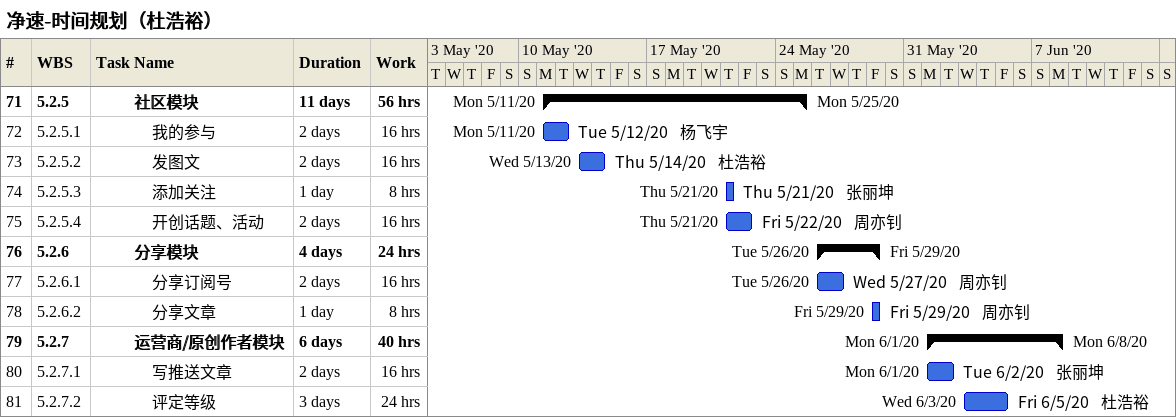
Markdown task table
净速-时间规划（杜浩裕）

| ID | WBS | Task | Duration | Start | Finish | Resources | Work (h) |
|---|---|---|---|---|---|---|---|
| 71 | 5.2.5 | **社区模块** | 11d | 2020-05-11 | 2020-05-25 |  | 56 |
| 72 | 5.2.5.1 | 我的参与 | 2d | 2020-05-11 | 2020-05-12 | 杨飞宇 | 16 |
| 73 | 5.2.5.2 | 发图文 | 2d | 2020-05-13 | 2020-05-14 | 杜浩裕 | 16 |
| 74 | 5.2.5.3 | 添加关注 | 1d | 2020-05-21 | 2020-05-21 | 张丽坤 | 8 |
| 75 | 5.2.5.4 | 开创话题、活动 | 2d | 2020-05-21 | 2020-05-22 | 周亦钊 | 16 |
| 76 | 5.2.6 | **分享模块** | 4d | 2020-05-26 | 2020-05-29 |  | 24 |
| 77 | 5.2.6.1 | 分享订阅号 | 2d | 2020-05-26 | 2020-05-27 | 周亦钊 | 16 |
| 78 | 5.2.6.2 | 分享文章 | 1d | 2020-05-29 | 2020-05-29 | 周亦钊 | 8 |
| 79 | 5.2.7 | **运营商/原创作者模块** | 6d | 2020-06-01 | 2020-06-08 |  | 40 |
| 80 | 5.2.7.1 | 写推送文章 | 2d | 2020-06-01 | 2020-06-02 | 张丽坤 | 16 |
| 81 | 5.2.7.2 | 评定等级 | 3d | 2020-06-03 | 2020-06-05 | 杜浩裕 | 24 |
